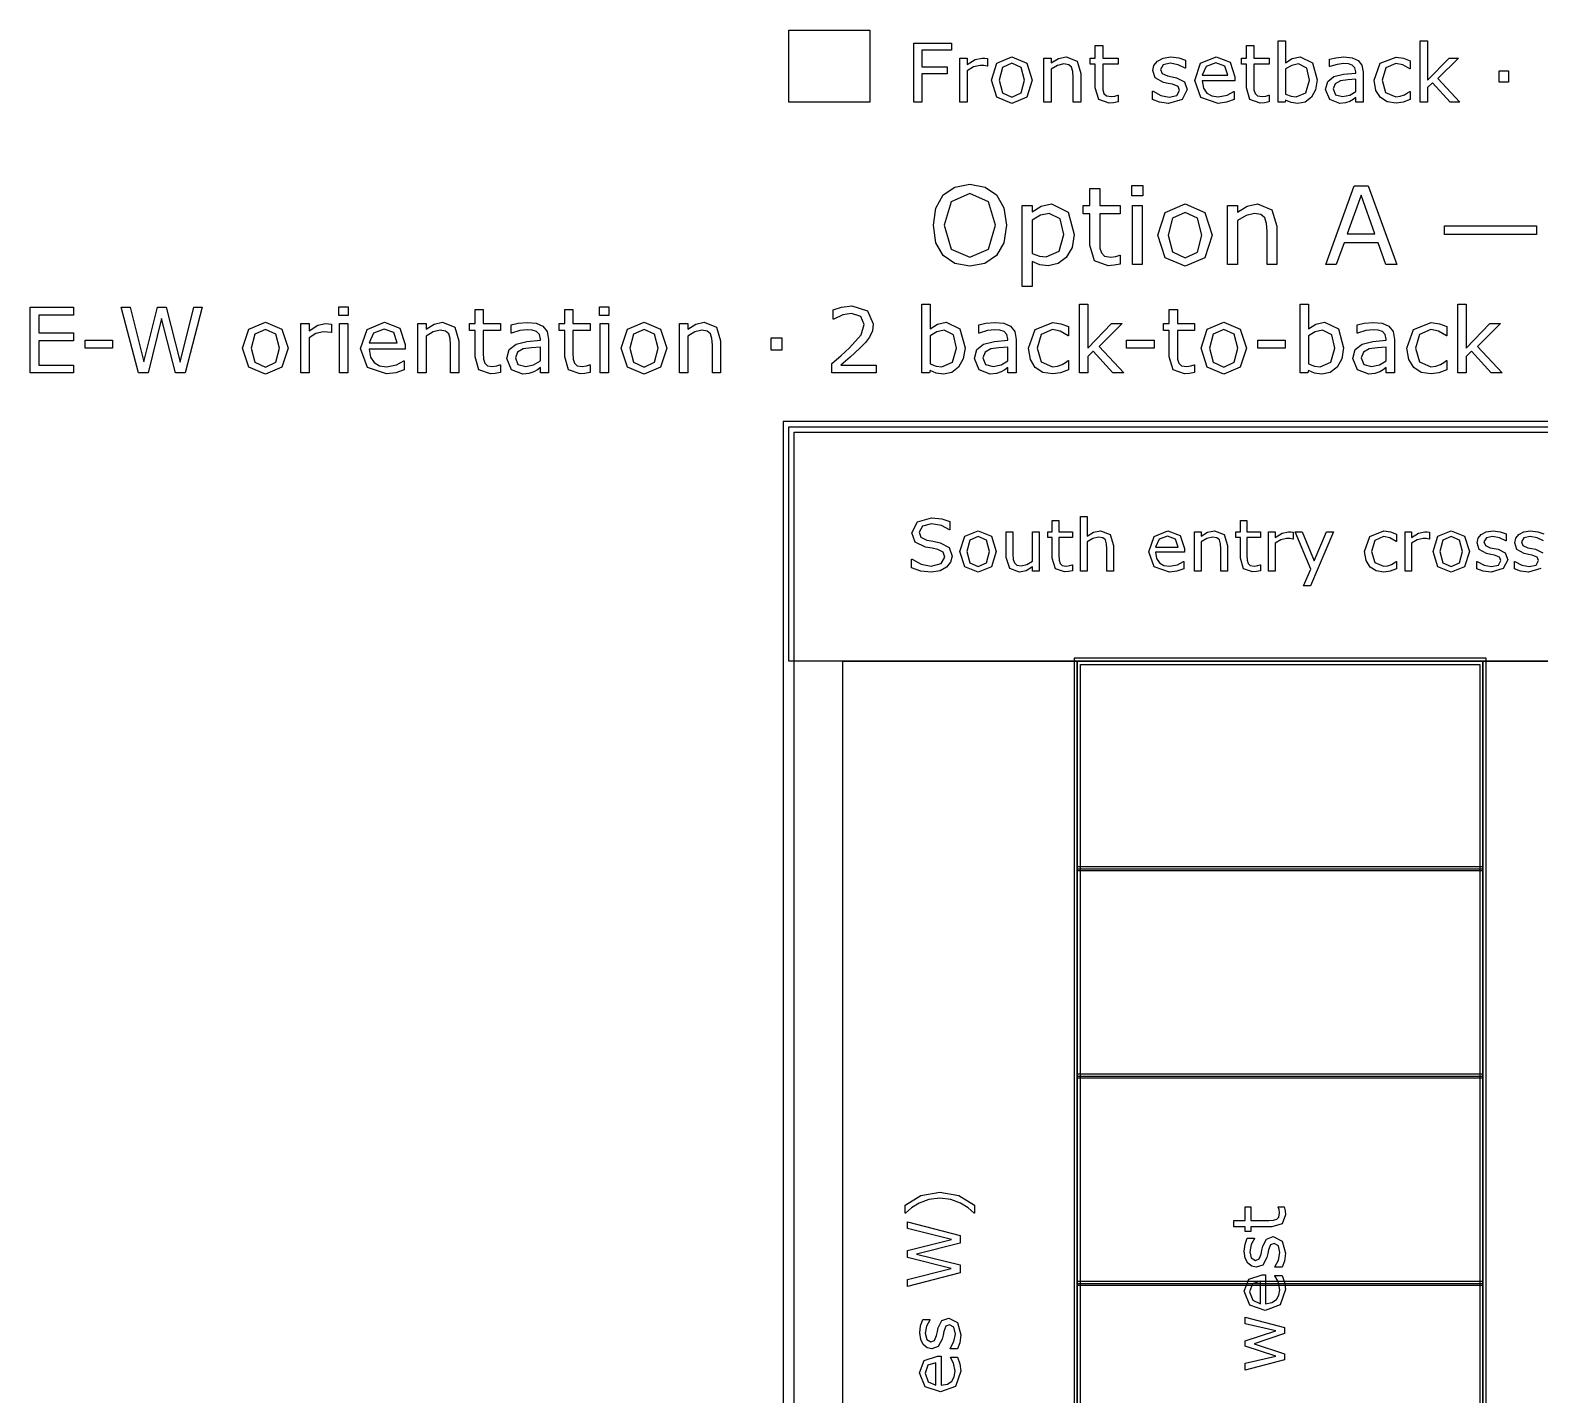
# Model space of a CAD drawing. Extents: x -17 to 192, y 167 to 459.
# Drawn here: x -17.5 to 26.8, y 414.51 to 454.55 of the extents above; entities that cross this region are included whole.
import ezdxf

# ---------------------------------------------------------------- set-up
doc = ezdxf.new("R2010")
doc.units = 0
doc.header["$MEASUREMENT"] = 0
doc.layers.add('Layer 1', color=7, linetype='Continuous')

msp = doc.modelspace()

# ---------------------------------------------------------------- linework, layer by layer
at = {"layer": 'Layer 1', "color": 7}
for points in [[(4.762494, 454.554174), (7.143741, 454.554174), (7.143741, 452.43751), (4.762494, 452.43751), (4.762494, 454.554174)], [(9.540362, 453.964159), (8.664835, 453.964159), (8.664835, 453.475817), (9.417114, 453.475817), (9.417114, 453.271179), (8.664835, 453.271179), (8.664835, 452.43751), (8.434617, 452.43751), (8.434617, 454.168797), (9.540362, 454.168797), (9.540362, 453.964159)], [(14.428429, 452.449138), (14.293554, 452.422396), (14.164492, 452.411932), (13.862185, 452.518902), (13.758704, 452.861904), (13.758704, 453.552558), (13.611038, 453.552558), (13.611038, 453.736268), (13.758704, 453.736268), (13.758704, 454.1095), (13.977295, 454.1095), (13.977295, 453.736268), (14.428429, 453.736268), (14.428429, 453.552558), (13.977295, 453.552558), (13.977295, 452.960735), (13.981946, 452.80028), (14.014502, 452.69331), (14.084265, 452.624709), (14.221466, 452.603781), (14.333087, 452.618896), (14.416803, 452.645639), (14.428431, 452.645639), (14.428429, 452.449138)], [(18.863037, 452.449138), (18.728161, 452.422396), (18.5991, 452.411932), (18.296793, 452.518902), (18.193311, 452.861904), (18.193311, 453.552558), (18.045646, 453.552558), (18.045646, 453.736268), (18.193311, 453.736268), (18.193311, 454.1095), (18.411902, 454.1095), (18.411902, 453.736268), (18.863037, 453.736268), (18.863037, 453.552558), (18.411902, 453.552558), (18.411902, 452.960735), (18.416553, 452.80028), (18.44911, 452.69331), (18.518873, 452.624709), (18.656073, 452.603781), (18.767694, 452.618896), (18.85141, 452.645639), (18.863039, 452.645639), (18.863037, 452.449138)], [(20.269926, 453.096773), (20.223417, 452.803767), (20.100169, 452.585176), (19.918785, 452.446813), (19.701357, 452.401467), (19.508345, 452.42821), (19.345565, 452.497973), (19.331612, 452.43751), (19.126974, 452.43751), (19.126974, 454.2467), (19.345565, 454.2467), (19.345565, 453.600228), (19.540902, 453.723477), (19.773445, 453.772311), (20.136213, 453.595577), (20.269926, 453.096771), (20.269926, 453.096773)], [(24.460362, 452.43751), (24.172008, 452.43751), (23.651111, 453.006079), (23.509259, 452.871204), (23.509259, 452.43751), (23.290668, 452.43751), (23.290668, 454.2467), (23.509259, 454.2467), (23.509259, 453.086307), (24.140615, 453.736266), (24.416179, 453.736266), (23.812728, 453.136304), (24.460362, 452.43751)], [(10.59611, 453.497909), (10.584482, 453.497909), (10.489139, 453.514186), (10.381006, 453.519999), (10.185669, 453.474653), (10.004285, 453.359544), (10.004285, 452.43751), (9.785694, 452.43751), (9.785694, 453.736266), (10.004285, 453.736266), (10.004285, 453.544418), (10.23334, 453.692083), (10.436816, 453.736266), (10.519369, 453.732779), (10.596109, 453.722315), (10.59611, 453.497909)], [(11.908819, 453.086307), (11.746038, 452.585175), (11.310019, 452.401466), (10.871674, 452.585175), (10.710056, 453.086307), (10.871674, 453.587438), (11.310019, 453.772311), (11.746038, 453.587438), (11.908819, 453.086307), (11.908819, 453.086307)], [(13.333149, 452.43751), (13.114558, 452.43751), (13.114558, 453.176999), (13.104094, 453.34443), (13.065724, 453.467678), (12.982008, 453.539767), (12.840156, 453.564185), (12.652959, 453.520002), (12.465761, 453.407218), (12.465761, 452.43751), (12.24717, 452.43751), (12.24717, 453.736266), (12.465761, 453.736266), (12.465761, 453.592089), (12.677376, 453.724639), (12.90178, 453.772311), (13.222691, 453.645574), (13.333149, 453.280481), (13.333149, 452.43751)], [(16.457373, 452.811907), (16.309707, 452.520064), (15.90857, 452.406118), (15.64347, 452.439837), (15.44232, 452.515414), (15.44232, 452.760746), (15.453948, 452.760746), (15.684166, 452.636335), (15.927175, 452.590989), (16.152742, 452.637497), (16.234132, 452.784), (16.189949, 452.900272), (16.020192, 452.967709), (15.898106, 452.992128), (15.762068, 453.022359), (15.51906, 453.154909), (15.448135, 453.371174), (15.480691, 453.522328), (15.581847, 453.649064), (15.746953, 453.735105), (15.97252, 453.767661), (16.20739, 453.738593), (16.406214, 453.669993), (16.406214, 453.436286), (16.394586, 453.436286), (16.19111, 453.539768), (15.956241, 453.582789), (15.753928, 453.53628), (15.671375, 453.400242), (15.721372, 453.279319), (15.879502, 453.213044), (16.014377, 453.185139), (16.139951, 453.159559), (16.37482, 453.039799), (16.457373, 452.811907), (16.457373, 452.811907)], [(17.857285, 453.064216), (16.900368, 453.064216), (16.936413, 452.854927), (17.035244, 452.709587), (17.178258, 452.625872), (17.361967, 452.597966), (17.62823, 452.650289), (17.820078, 452.754933), (17.831707, 452.754933), (17.831707, 452.516576), (17.606139, 452.438674), (17.364294, 452.407281), (16.859674, 452.581688), (16.67829, 453.079332), (16.851535, 453.585114), (17.309646, 453.772312), (17.714272, 453.618833), (17.857286, 453.182814), (17.857285, 453.064216)], [(21.619842, 452.43751), (21.402413, 452.43751), (21.402413, 452.575873), (21.323349, 452.520063), (21.228006, 452.464252), (21.102432, 452.420069), (20.936163, 452.401466), (20.638507, 452.517738), (20.516422, 452.814231), (20.579209, 453.052588), (20.760593, 453.196766), (21.045459, 453.267691), (21.402413, 453.295597), (21.402413, 453.329315), (21.375671, 453.452564), (21.301257, 453.529303), (21.189636, 453.565347), (21.053598, 453.57465), (20.861749, 453.551396), (20.643158, 453.486283), (20.63153, 453.486283), (20.63153, 453.708363), (20.816402, 453.746732), (21.054759, 453.767661), (21.293116, 453.744407), (21.46985, 453.667667), (21.581471, 453.529304), (21.619841, 453.318852), (21.619842, 452.43751)], [(23.001151, 452.5189), (22.793025, 452.43751), (22.584898, 452.408442), (22.326775, 452.449137), (22.125624, 452.574711), (21.994237, 452.786325), (21.947728, 453.085144), (22.122136, 453.585113), (22.584898, 453.766497), (22.803489, 453.735104), (23.001151, 453.658364), (23.001151, 453.415356), (22.989523, 453.415356), (22.782559, 453.535116), (22.575595, 453.576974), (22.281427, 453.4514), (22.174457, 453.085144), (22.279102, 452.723539), (22.575595, 452.597965), (22.71047, 452.615406), (22.833718, 452.660752), (22.923248, 452.711912), (22.989523, 452.759583), (23.001151, 452.759583), (23.001151, 452.5189)], [(11.683252, 453.086307), (11.58442, 453.460702), (11.310019, 453.58395), (11.033292, 453.460702), (10.935624, 453.086307), (11.034455, 452.7154), (11.310019, 452.589826), (11.583258, 452.714237), (11.683252, 453.086307), (11.683252, 453.086307)], [(17.644508, 453.231648), (17.557304, 453.497911), (17.298018, 453.592091), (17.017803, 453.488609), (16.900368, 453.231648), (17.644508, 453.231648)], [(20.044359, 453.09096), (19.967619, 453.443263), (19.71996, 453.564186), (19.526949, 453.522328), (19.345565, 453.416521), (19.345565, 452.672381), (19.504857, 452.614245), (19.657173, 452.597968), (19.940876, 452.716565), (20.044359, 453.090961), (20.044359, 453.09096)], [(25.884692, 453.031659), (25.606803, 453.031659), (25.606803, 453.360708), (25.884692, 453.360708), (25.884692, 453.031659)], [(21.402413, 452.757257), (21.402413, 453.118863), (21.166382, 453.101422), (20.952442, 453.067703), (20.800125, 452.983987), (20.74199, 452.829346), (20.809427, 452.660751), (21.015228, 452.604941), (21.22568, 452.649124), (21.402413, 452.757257), (21.402413, 452.757257)], [(10.859272, 449.718299), (11.074762, 449.338478), (11.150726, 448.828433), (11.073212, 448.316836), (10.859272, 447.941666), (10.521308, 447.706022), (10.077925, 447.626957), (9.634542, 447.707572), (9.296579, 447.941666), (9.081088, 448.318387), (9.006674, 448.828433), (9.081088, 449.333827), (9.298129, 449.718299), (9.636092, 449.950843), (10.077925, 450.031458), (10.522859, 449.949293), (10.859272, 449.718299), (10.859272, 449.718299)], [(10.831367, 448.828433), (10.629829, 449.521413), (10.079475, 449.766359), (9.526021, 449.521413), (9.326034, 448.828433), (9.530672, 448.132352), (10.079475, 447.892057), (10.626728, 448.132352), (10.831367, 448.828433), (10.831367, 448.828433)], [(14.491604, 447.690518), (14.31177, 447.654861), (14.139688, 447.64091), (13.736612, 447.783537), (13.598636, 448.240873), (13.598636, 449.161745), (13.401749, 449.161745), (13.401749, 449.406691), (13.598636, 449.406691), (13.598636, 449.904335), (13.890091, 449.904335), (13.890091, 449.406691), (14.491604, 449.406691), (14.491604, 449.161745), (13.890091, 449.161745), (13.890091, 448.372647), (13.896293, 448.158707), (13.939701, 448.01608), (14.032718, 447.924613), (14.215653, 447.896708), (14.364481, 447.916861), (14.476102, 447.952518), (14.491604, 447.952518), (14.491604, 447.690518)], [(15.156678, 449.696595), (14.828017, 449.696595), (14.828017, 449.998901), (15.156678, 449.998901), (15.156678, 449.696595)], [(22.610478, 447.675016), (22.283366, 447.675016), (22.057024, 448.318387), (21.058636, 448.318387), (20.832294, 447.675016), (20.520685, 447.675016), (21.360943, 449.983399), (21.77022, 449.983399), (22.610478, 447.675016)], [(21.962456, 448.581936), (21.55783, 449.715199), (21.151654, 448.581936), (21.962456, 448.581936)], [(13.1382, 448.561783), (13.077738, 448.17576), (12.907206, 447.881205), (12.665361, 447.702921), (12.372356, 447.64091), (12.12741, 447.670365), (11.905718, 447.761832), (11.905718, 447.036296), (11.614263, 447.036296), (11.614263, 449.406691), (11.905718, 449.406691), (11.905718, 449.225307), (12.166167, 449.388087), (12.476225, 449.45475), (12.963017, 449.217556), (13.1382, 448.561783), (13.1382, 448.561783)], [(15.138075, 447.675016), (14.84662, 447.675016), (14.84662, 449.406691), (15.138075, 449.406691), (15.138075, 447.675016)], [(17.19066, 448.540078), (16.97362, 447.871903), (16.39226, 447.626957), (15.807801, 447.871903), (15.59231, 448.540078), (15.807801, 449.208254), (16.39226, 449.45475), (16.97362, 449.208254), (17.19066, 448.540078), (17.19066, 448.540078)], [(16.889904, 448.540078), (16.758129, 449.039272), (16.39226, 449.203603), (16.023291, 449.039272), (15.893067, 448.540078), (16.024841, 448.045536), (16.39226, 447.878104), (16.756579, 448.043985), (16.889904, 448.540078), (16.889904, 448.540078)], [(19.089767, 447.675016), (18.798312, 447.675016), (18.798312, 448.661001), (18.784361, 448.884243), (18.733201, 449.048574), (18.62158, 449.144692), (18.432445, 449.177248), (18.182848, 449.118337), (17.933251, 448.967959), (17.933251, 447.675016), (17.641796, 447.675016), (17.641796, 449.406691), (17.933251, 449.406691), (17.933251, 449.214455), (18.215404, 449.391188), (18.51461, 449.45475), (18.94249, 449.285768), (19.089768, 448.798977), (19.089767, 447.675016)], [(12.837443, 448.55403), (12.730473, 449.022218), (12.401811, 449.177247), (12.149114, 449.122987), (11.905718, 448.98036), (11.905718, 447.999026), (12.118108, 447.923062), (12.321196, 447.902908), (12.701017, 448.067239), (12.837443, 448.554031), (12.837443, 448.55403)], [(-16.228963, 444.50002), (-17.496326, 444.50002), (-17.496326, 446.423673), (-16.228963, 446.423673), (-16.228963, 446.196297), (-17.240528, 446.196297), (-17.240528, 445.669198), (-16.228963, 445.669198), (-16.228963, 445.441822), (-17.240528, 445.441822), (-17.240528, 444.727396), (-16.228963, 444.727396), (-16.228963, 444.50002)], [(-12.447545, 446.423673), (-12.947514, 444.50002), (-13.23561, 444.50002), (-13.639977, 446.09682), (-14.035301, 444.50002), (-14.316937, 444.50002), (-14.82595, 446.423673), (-14.563692, 446.423673), (-14.159325, 444.824289), (-13.761417, 446.423673), (-13.501743, 446.423673), (-13.099959, 444.808786), (-12.698175, 446.423673), (-12.447545, 446.423673)], [(-8.163574, 446.18467), (-8.437459, 446.18467), (-8.437459, 446.436592), (-8.163574, 446.436592), (-8.163574, 446.18467)], [(-3.698736, 444.51294), (-3.848597, 444.483226), (-3.991999, 444.471597), (-4.327896, 444.590453), (-4.442876, 444.971566), (-4.442876, 445.73896), (-4.606948, 445.73896), (-4.606948, 445.943082), (-4.442876, 445.943082), (-4.442876, 446.357785), (-4.199997, 446.357785), (-4.199997, 445.943082), (-3.698736, 445.943082), (-3.698736, 445.73896), (-4.199997, 445.73896), (-4.199997, 445.081378), (-4.194829, 444.903095), (-4.158656, 444.784239), (-4.081141, 444.708017), (-3.928696, 444.684762), (-3.804673, 444.701558), (-3.711655, 444.731272), (-3.698736, 444.731272), (-3.698736, 444.51294)], [(-1.067117, 444.512939), (-1.216978, 444.483225), (-1.36038, 444.471597), (-1.696277, 444.590452), (-1.811257, 444.971566), (-1.811257, 445.73896), (-1.975329, 445.73896), (-1.975329, 445.943081), (-1.811257, 445.943081), (-1.811257, 446.357784), (-1.568378, 446.357784), (-1.568378, 445.943081), (-1.067117, 445.943081), (-1.067117, 445.73896), (-1.568378, 445.73896), (-1.568378, 445.081378), (-1.56321, 444.903094), (-1.527037, 444.784239), (-1.449522, 444.708016), (-1.297077, 444.684762), (-1.173054, 444.701558), (-1.080036, 444.731271), (-1.067117, 444.731271), (-1.067117, 444.512939)], [(-0.512888, 446.18467), (-0.786773, 446.18467), (-0.786773, 446.436592), (-0.512888, 446.436592), (-0.512888, 446.18467)], [(7.326417, 444.50002), (6.024173, 444.50002), (6.024173, 444.770029), (6.295473, 445.002573), (6.549979, 445.233825), (6.889752, 445.614938), (6.981477, 445.92112), (6.882, 446.154956), (6.606824, 446.240222), (6.352317, 446.19888), (6.084892, 446.072274), (6.071973, 446.072274), (6.071973, 446.343574), (6.316143, 446.426256), (6.613283, 446.463722), (7.077078, 446.32032), (7.245026, 445.934039), (7.216604, 445.728626), (7.135214, 445.54905), (7.016358, 445.391437), (6.852286, 445.219614), (6.566774, 444.956064), (6.291597, 444.720936), (7.326417, 444.720936), (7.326417, 444.50002)], [(9.937365, 445.232533), (9.885689, 444.906971), (9.748747, 444.664092), (9.547209, 444.510355), (9.305622, 444.459971), (9.091165, 444.489685), (8.910298, 444.567199), (8.894795, 444.50002), (8.667419, 444.50002), (8.667419, 446.510231), (8.910298, 446.510231), (8.910298, 445.791929), (9.127338, 445.928872), (9.38572, 445.983132), (9.788796, 445.786761), (9.937365, 445.232533), (9.937365, 445.232533)], [(14.593406, 444.50002), (14.273012, 444.50002), (13.694237, 445.131764), (13.536624, 444.981902), (13.536624, 444.50002), (13.293746, 444.50002), (13.293746, 446.510231), (13.536624, 446.510231), (13.536624, 445.220905), (14.238131, 445.943083), (14.544314, 445.943083), (13.873813, 445.276457), (14.593406, 444.50002)], [(16.670796, 444.512939), (16.520935, 444.483225), (16.377533, 444.471597), (16.041636, 444.590452), (15.926656, 444.971566), (15.926656, 445.73896), (15.762584, 445.73896), (15.762584, 445.943081), (15.926656, 445.943081), (15.926656, 446.357784), (16.169535, 446.357784), (16.169535, 445.943081), (16.670796, 445.943081), (16.670796, 445.73896), (16.169535, 445.73896), (16.169535, 445.081378), (16.174703, 444.903094), (16.210876, 444.784239), (16.288391, 444.708016), (16.440836, 444.684762), (16.564859, 444.701558), (16.657877, 444.731271), (16.670796, 444.731271), (16.670796, 444.512939)], [(21.041325, 445.232534), (20.989649, 444.906972), (20.852706, 444.664093), (20.651168, 444.510356), (20.409581, 444.459972), (20.195124, 444.489686), (20.014257, 444.5672), (19.998754, 444.50002), (19.771378, 444.50002), (19.771378, 446.510231), (20.014257, 446.510231), (20.014257, 445.791929), (20.231298, 445.928872), (20.48968, 445.983132), (20.892755, 445.786761), (21.041325, 445.232533), (21.041325, 445.232534)], [(25.697365, 444.50002), (25.376972, 444.50002), (24.798197, 445.131764), (24.640584, 444.981902), (24.640584, 444.50002), (24.397705, 444.50002), (24.397705, 446.510231), (24.640584, 446.510231), (24.640584, 445.220905), (25.34209, 445.943083), (25.648273, 445.943083), (24.977772, 445.276457), (25.697365, 444.50002)], [(-9.929614, 445.220905), (-10.110481, 444.664092), (-10.594947, 444.459971), (-11.081997, 444.664092), (-11.261572, 445.220905), (-11.081997, 445.777718), (-10.594947, 445.983132), (-10.110481, 445.777718), (-9.929614, 445.220905), (-9.929614, 445.220905)], [(-10.180244, 445.220905), (-10.290057, 445.6369), (-10.594947, 445.773842), (-10.902422, 445.6369), (-11.010942, 445.220905), (-10.90113, 444.808786), (-10.594947, 444.66926), (-10.291348, 444.807494), (-10.180244, 445.220905), (-10.180244, 445.220905)], [(-8.653208, 445.678241), (-8.666127, 445.678241), (-8.772064, 445.696328), (-8.892211, 445.702787), (-9.109252, 445.652402), (-9.31079, 445.524503), (-9.31079, 444.50002), (-9.553669, 444.50002), (-9.553669, 445.943083), (-9.31079, 445.943083), (-9.31079, 445.729918), (-9.056284, 445.89399), (-8.8302, 445.943083), (-8.738474, 445.939207), (-8.653208, 445.927578), (-8.653208, 445.678241)], [(-8.179077, 444.50002), (-8.421956, 444.50002), (-8.421956, 445.943083), (-8.179077, 445.943083), (-8.179077, 444.50002)], [(-6.490552, 445.196359), (-7.553793, 445.196359), (-7.513744, 444.963815), (-7.403931, 444.802327), (-7.245027, 444.709309), (-7.040905, 444.678303), (-6.745058, 444.736439), (-6.531893, 444.852711), (-6.518973, 444.852711), (-6.518973, 444.58787), (-6.769603, 444.501312), (-7.038321, 444.46643), (-7.599009, 444.660217), (-7.800547, 445.213154), (-7.608053, 445.775134), (-7.09904, 445.983132), (-6.649456, 445.8126), (-6.490551, 445.328134), (-6.490552, 445.196359)], [(-6.726971, 445.382394), (-6.823864, 445.678241), (-7.11196, 445.782886), (-7.42331, 445.667906), (-7.553793, 445.382394), (-6.726971, 445.382394)], [(-4.915715, 444.50002), (-5.158593, 444.50002), (-5.158593, 445.321674), (-5.170222, 445.507709), (-5.212854, 445.644652), (-5.305872, 445.72475), (-5.463485, 445.75188), (-5.671482, 445.702787), (-5.87948, 445.577472), (-5.87948, 444.50002), (-6.122359, 444.50002), (-6.122359, 445.943083), (-5.87948, 445.943083), (-5.87948, 445.782886), (-5.644352, 445.930163), (-5.395014, 445.983132), (-5.038447, 445.842314), (-4.915716, 445.436654), (-4.915715, 444.50002)], [(-2.284095, 444.50002), (-2.525682, 444.50002), (-2.525682, 444.653757), (-2.613532, 444.591746), (-2.719469, 444.529734), (-2.858995, 444.480641), (-3.043738, 444.45997), (-3.374467, 444.58916), (-3.510117, 444.918597), (-3.440354, 445.183439), (-3.238816, 445.343635), (-2.922299, 445.422442), (-2.525682, 445.453448), (-2.525682, 445.490913), (-2.555396, 445.627855), (-2.638079, 445.713121), (-2.762102, 445.753171), (-2.913255, 445.763505), (-3.12642, 445.737666), (-3.369299, 445.665319), (-3.382219, 445.665319), (-3.382219, 445.912074), (-3.176805, 445.954707), (-2.911964, 445.977961), (-2.647122, 445.952122), (-2.450752, 445.866856), (-2.326729, 445.713119), (-2.284096, 445.479283), (-2.284095, 444.50002)], [(-0.528391, 444.50002), (-0.77127, 444.50002), (-0.77127, 445.943083), (-0.528391, 445.943083), (-0.528391, 444.50002)], [(1.182097, 445.220905), (1.00123, 444.664092), (0.516764, 444.459971), (0.029714, 444.664092), (-0.149861, 445.220905), (0.029714, 445.777718), (0.516764, 445.983132), (1.00123, 445.777718), (1.182097, 445.220905), (1.182097, 445.220905)], [(0.931467, 445.220905), (0.821654, 445.6369), (0.516764, 445.773842), (0.209289, 445.6369), (0.100769, 445.220905), (0.210581, 444.808786), (0.516764, 444.66926), (0.820362, 444.807494), (0.931467, 445.220905), (0.931467, 445.220905)], [(2.764686, 444.50002), (2.521807, 444.50002), (2.521807, 445.321674), (2.51018, 445.507709), (2.467547, 445.644652), (2.374529, 445.72475), (2.216916, 445.75188), (2.008919, 445.702787), (1.800921, 445.577472), (1.800921, 444.50002), (1.558042, 444.50002), (1.558042, 445.943083), (1.800921, 445.943083), (1.800921, 445.782886), (2.036049, 445.930163), (2.285387, 445.983132), (2.641954, 445.842314), (2.764686, 445.436654), (2.764686, 444.50002)], [(9.686735, 445.226074), (9.601469, 445.617523), (9.326292, 445.751881), (9.111836, 445.705372), (8.910298, 445.587809), (8.910298, 444.760987), (9.087289, 444.696391), (9.256529, 444.678304), (9.571755, 444.810079), (9.686735, 445.226074), (9.686735, 445.226074)], [(11.437272, 444.50002), (11.195685, 444.50002), (11.195685, 444.653757), (11.107835, 444.591746), (11.001899, 444.529734), (10.862372, 444.480641), (10.677629, 444.45997), (10.346901, 444.58916), (10.21125, 444.918597), (10.281013, 445.183439), (10.482551, 445.343635), (10.799069, 445.422442), (11.195685, 445.453448), (11.195685, 445.490913), (11.165971, 445.627855), (11.083289, 445.713121), (10.959265, 445.753171), (10.808112, 445.763505), (10.594947, 445.737666), (10.352068, 445.665319), (10.339149, 445.665319), (10.339149, 445.912074), (10.544563, 445.954707), (10.809404, 445.977961), (11.074245, 445.952122), (11.270615, 445.866856), (11.394639, 445.713119), (11.437272, 445.479283), (11.437272, 444.50002)], [(12.97206, 444.590454), (12.740808, 444.50002), (12.509556, 444.467722), (12.222753, 444.512939), (11.999252, 444.652465), (11.853267, 444.887593), (11.80159, 445.219614), (11.995377, 445.775134), (12.509556, 445.976672), (12.752435, 445.941791), (12.97206, 445.856525), (12.97206, 445.586516), (12.95914, 445.586516), (12.729181, 445.719582), (12.499221, 445.766091), (12.172368, 445.626565), (12.053512, 445.219614), (12.169784, 444.81783), (12.499221, 444.678303), (12.649082, 444.697681), (12.786025, 444.748066), (12.885502, 444.80491), (12.95914, 444.857878), (12.97206, 444.857878), (12.97206, 444.590454)], [(18.193957, 445.220905), (18.01309, 444.664092), (17.528624, 444.459971), (17.041574, 444.664092), (16.861999, 445.220905), (17.041574, 445.777718), (17.528624, 445.983132), (18.01309, 445.777718), (18.193957, 445.220905), (18.193957, 445.220905)], [(17.943327, 445.220905), (17.833514, 445.6369), (17.528624, 445.773842), (17.221149, 445.6369), (17.112629, 445.220905), (17.222441, 444.808786), (17.528624, 444.66926), (17.832222, 444.807494), (17.943327, 445.220905), (17.943327, 445.220905)], [(20.790695, 445.226075), (20.705428, 445.617524), (20.430252, 445.751882), (20.215795, 445.705373), (20.014257, 445.58781), (20.014257, 444.760988), (20.191249, 444.696392), (20.360489, 444.678306), (20.675714, 444.81008), (20.790695, 445.226075), (20.790695, 445.226075)], [(22.541231, 444.50002), (22.299644, 444.50002), (22.299644, 444.653757), (22.211794, 444.591746), (22.105858, 444.529734), (21.966332, 444.480641), (21.781589, 444.45997), (21.45086, 444.58916), (21.315209, 444.918597), (21.384973, 445.183439), (21.58651, 445.343635), (21.903028, 445.422442), (22.299644, 445.453448), (22.299644, 445.490913), (22.26993, 445.627855), (22.187248, 445.713121), (22.063225, 445.753171), (21.912072, 445.763505), (21.698907, 445.737666), (21.456028, 445.665319), (21.443108, 445.665319), (21.443108, 445.912074), (21.648522, 445.954707), (21.913363, 445.977961), (22.178204, 445.952122), (22.374575, 445.866856), (22.498598, 445.713119), (22.541231, 445.479283), (22.541231, 444.50002)], [(24.07602, 444.590454), (23.844768, 444.50002), (23.613516, 444.467722), (23.326712, 444.512939), (23.103212, 444.652465), (22.957226, 444.887593), (22.90555, 445.219614), (23.099336, 445.775134), (23.613516, 445.976672), (23.856395, 445.941791), (24.07602, 445.856525), (24.07602, 445.586516), (24.0631, 445.586516), (23.83314, 445.719582), (23.60318, 445.766091), (23.276327, 445.626565), (23.157472, 445.219614), (23.273743, 444.81783), (23.60318, 444.678303), (23.753042, 444.697681), (23.889984, 444.748066), (23.989461, 444.80491), (24.0631, 444.857878), (24.07602, 444.857878), (24.07602, 444.590454)], [(-15.077872, 445.224781), (-15.884023, 445.224781), (-15.884023, 445.458617), (-15.077872, 445.458617), (-15.077872, 445.224781)], [(-2.525682, 444.855295), (-2.525682, 445.257079), (-2.78794, 445.237701), (-3.025651, 445.200235), (-3.194891, 445.107218), (-3.259487, 444.935394), (-3.184556, 444.748067), (-2.955888, 444.686055), (-2.722053, 444.735148), (-2.525682, 444.855295), (-2.525682, 444.855295)], [(4.559147, 445.160186), (4.250381, 445.160186), (4.250381, 445.525796), (4.559147, 445.525796), (4.559147, 445.160186)], [(11.195685, 444.855295), (11.195685, 445.257079), (10.933427, 445.237701), (10.695716, 445.200235), (10.526476, 445.107218), (10.461881, 444.935394), (10.536811, 444.748067), (10.765479, 444.686055), (10.999315, 444.735148), (11.195685, 444.855295), (11.195685, 444.855295)], [(15.484824, 445.224781), (14.678672, 445.224781), (14.678672, 445.458617), (15.484824, 445.458617), (15.484824, 445.224781)], [(19.334713, 445.224781), (18.528561, 445.224781), (18.528561, 445.458617), (19.334713, 445.458617), (19.334713, 445.224781)], [(22.299644, 444.855295), (22.299644, 445.257079), (22.037387, 445.237701), (21.799675, 445.200235), (21.630435, 445.107218), (21.56584, 444.935394), (21.640771, 444.748067), (21.869439, 444.686055), (22.103274, 444.735148), (22.299644, 444.855295), (22.299644, 444.855295)], [(4.762494, 442.912522), (64.029086, 442.912522), (64.029086, 436.033364), (4.762494, 436.033364), (4.762494, 442.912522)], [(9.556511, 439.118443), (9.514136, 438.940676), (9.397347, 438.791848), (9.204078, 438.688496), (8.939495, 438.651289), (8.639772, 438.682295), (8.370021, 438.774279), (8.370021, 439.030593), (8.384491, 439.030593), (8.654242, 438.880732), (8.941563, 438.828022), (9.237151, 438.899335), (9.343605, 439.089504), (9.292962, 439.240399), (9.141033, 439.315847), (8.972568, 439.349953), (8.781366, 439.38406), (8.477509, 439.531854), (8.379324, 439.805739), (8.542621, 440.121998), (8.957066, 440.246021), (9.254721, 440.215016), (9.4945, 440.138535), (9.4945, 439.896689), (9.48003, 439.896689), (9.24852, 440.019679), (8.956031, 440.069288), (8.691448, 440.001076), (8.59223, 439.825376), (8.641839, 439.674481), (8.816505, 439.590765), (9.004607, 439.555625), (9.211313, 439.513251), (9.469695, 439.375792), (9.556511, 439.118443), (9.556511, 439.118443)], [(13.093241, 438.689529), (12.973352, 438.665758), (12.85863, 438.656456), (12.589913, 438.75154), (12.497929, 439.056431), (12.497929, 439.670346), (12.366671, 439.670346), (12.366671, 439.833643), (12.497929, 439.833643), (12.497929, 440.165406), (12.692233, 440.165406), (12.692233, 439.833643), (13.093241, 439.833643), (13.093241, 439.670346), (12.692233, 439.670346), (12.692233, 439.144281), (12.696368, 439.001654), (12.725307, 438.906569), (12.787318, 438.845591), (12.909275, 438.826988), (13.008493, 438.840424), (13.082907, 438.864194), (13.093242, 438.864194), (13.093241, 438.689529)], [(14.293166, 438.679194), (14.098863, 438.679194), (14.098863, 439.336517), (14.08956, 439.485345), (14.055454, 439.594899), (13.98104, 439.658978), (13.85495, 439.680682), (13.688552, 439.641408), (13.522154, 439.541156), (13.522154, 438.679194), (13.327851, 438.679194), (13.327851, 440.287363), (13.522154, 440.287363), (13.522154, 439.705487), (13.710256, 439.823309), (13.909727, 439.865683), (14.19498, 439.753029), (14.293165, 439.428501), (14.293166, 438.679194)], [(18.611244, 438.689529), (18.491355, 438.665758), (18.376633, 438.656456), (18.107916, 438.75154), (18.015932, 439.056431), (18.015932, 439.670346), (17.884674, 439.670346), (17.884674, 439.833643), (18.015932, 439.833643), (18.015932, 440.165406), (18.210235, 440.165406), (18.210235, 439.833643), (18.611244, 439.833643), (18.611244, 439.670346), (18.210235, 439.670346), (18.210235, 439.144281), (18.21437, 439.001654), (18.243309, 438.906569), (18.305321, 438.845591), (18.427277, 438.826988), (18.526496, 438.840424), (18.60091, 438.864194), (18.611244, 438.864194), (18.611244, 438.689529)], [(10.853587, 439.255902), (10.708893, 438.810452), (10.321321, 438.647155), (9.931681, 438.810452), (9.788021, 439.255902), (9.931681, 439.701352), (10.321321, 439.865683), (10.708893, 439.701352), (10.853587, 439.255902), (10.853587, 439.255902)], [(10.653083, 439.255902), (10.565233, 439.588698), (10.321321, 439.698252), (10.075341, 439.588698), (9.988525, 439.255902), (10.076375, 438.926207), (10.321321, 438.814586), (10.5642, 438.925174), (10.653083, 439.255902), (10.653083, 439.255902)], [(12.11139, 438.679194), (11.917087, 438.679194), (11.917087, 438.807351), (11.728985, 438.688496), (11.530548, 438.647155), (11.247361, 438.757742), (11.146076, 439.084337), (11.146076, 439.833644), (11.340379, 439.833644), (11.340379, 439.176321), (11.348647, 439.025426), (11.383787, 438.918972), (11.456134, 438.852827), (11.585325, 438.832155), (11.749656, 438.871429), (11.917087, 438.971681), (11.917087, 439.833643), (12.11139, 439.833643), (12.11139, 438.679194)], [(16.377791, 439.236265), (15.527198, 439.236265), (15.559237, 439.05023), (15.647087, 438.92104), (15.774211, 438.846626), (15.937508, 438.821821), (16.174186, 438.86833), (16.344718, 438.961347), (16.355053, 438.961347), (16.355053, 438.749474), (16.154549, 438.680227), (15.939575, 438.652322), (15.491024, 438.807351), (15.329794, 439.249701), (15.483789, 439.699286), (15.890999, 439.865683), (16.250667, 439.729258), (16.377791, 439.341685), (16.377791, 439.236265)], [(16.188656, 439.385093), (16.111141, 439.621771), (15.880664, 439.705487), (15.631584, 439.613503), (15.527198, 439.385093), (16.188656, 439.385093)], [(17.637661, 438.679194), (17.443358, 438.679194), (17.443358, 439.336517), (17.434055, 439.485345), (17.399949, 439.594899), (17.325535, 439.658978), (17.199444, 439.680682), (17.033046, 439.641408), (16.866648, 439.541156), (16.866648, 438.679194), (16.672345, 438.679194), (16.672345, 439.833644), (16.866648, 439.833644), (16.866648, 439.705487), (17.05475, 439.823309), (17.254221, 439.865683), (17.539475, 439.753029), (17.63766, 439.428501), (17.637661, 438.679194)], [(19.566223, 439.621771), (19.555888, 439.621771), (19.471139, 439.636241), (19.375021, 439.641408), (19.201389, 439.601101), (19.040158, 439.498781), (19.040158, 438.679194), (18.845855, 438.679194), (18.845855, 439.833644), (19.040158, 439.833644), (19.040158, 439.663112), (19.243763, 439.79437), (19.424631, 439.833644), (19.498011, 439.830543), (19.566224, 439.82124), (19.566223, 439.621771)], [(20.747545, 439.833644), (20.073685, 438.253381), (19.865946, 438.253381), (20.080919, 438.735005), (19.621, 439.833644), (19.831839, 439.833644), (20.186339, 438.977883), (20.54394, 439.833644), (20.747545, 439.833644)], [(22.599626, 438.751541), (22.414624, 438.679194), (22.229623, 438.653355), (22.00018, 438.689528), (21.821379, 438.801149), (21.704591, 438.989251), (21.66325, 439.254868), (21.818279, 439.699284), (22.229623, 439.860515), (22.423926, 439.832609), (22.599626, 439.764397), (22.599626, 439.548389), (22.589291, 439.548389), (22.405323, 439.654843), (22.221355, 439.69205), (21.959873, 439.580429), (21.864789, 439.254868), (21.957806, 438.933441), (22.221355, 438.82182), (22.341245, 438.837322), (22.450799, 438.877629), (22.53038, 438.923105), (22.589291, 438.965479), (22.599626, 438.965479), (22.599626, 438.751541)], [(23.569074, 439.621771), (23.55874, 439.621771), (23.47399, 439.636241), (23.377872, 439.641408), (23.20424, 439.601101), (23.043009, 439.498781), (23.043009, 438.679194), (22.848706, 438.679194), (22.848706, 439.833644), (23.043009, 439.833644), (23.043009, 439.663112), (23.246614, 439.79437), (23.427482, 439.833644), (23.500862, 439.830543), (23.569075, 439.82124), (23.569074, 439.621771)], [(24.735927, 439.255902), (24.591233, 438.810452), (24.20366, 438.647155), (23.81402, 438.810452), (23.67036, 439.255902), (23.81402, 439.701352), (24.20366, 439.865683), (24.591233, 439.701352), (24.735927, 439.255902), (24.735927, 439.255902)], [(24.535422, 439.255902), (24.447573, 439.588698), (24.20366, 439.698252), (23.957681, 439.588698), (23.870864, 439.255902), (23.958714, 438.926207), (24.20366, 438.814586), (24.446539, 438.925174), (24.535422, 439.255902), (24.535422, 439.255902)], [(25.861438, 439.01199), (25.73018, 438.752575), (25.373613, 438.651289), (25.137969, 438.681261), (24.959168, 438.74844), (24.959168, 438.966515), (24.969503, 438.966515), (25.174141, 438.855927), (25.390149, 438.81562), (25.590653, 438.856961), (25.663, 438.987185), (25.623726, 439.090538), (25.472831, 439.150482), (25.36431, 439.172186), (25.243388, 439.199058), (25.027381, 439.31688), (24.964336, 439.509116), (24.993274, 439.643475), (25.083191, 439.756129), (25.229952, 439.83261), (25.430456, 439.861549), (25.639229, 439.83571), (25.815962, 439.774732), (25.815962, 439.566993), (25.805627, 439.566993), (25.62476, 439.658977), (25.415988, 439.697217), (25.236154, 439.655876), (25.162774, 439.534953), (25.207215, 439.427466), (25.347775, 439.368555), (25.467664, 439.343751), (25.579285, 439.321013), (25.788058, 439.214559), (25.861438, 439.011988), (25.861438, 439.01199)], [(26.832955, 438.752575), (26.476387, 438.651289), (26.240742, 438.681261), (26.061942, 438.74844), (26.061942, 438.966515), (26.072277, 438.966515), (26.276915, 438.855927), (26.492923, 438.81562), (26.693426, 438.856961), (26.765774, 438.987185), (26.726499, 439.090538), (26.575605, 439.150482), (26.467083, 439.172186), (26.346162, 439.199058), (26.130154, 439.31688), (26.067109, 439.509116), (26.096048, 439.643475), (26.185965, 439.756129), (26.332726, 439.83261), (26.533229, 439.861549), (26.742004, 439.83571), (26.918734, 439.774732)], [(26.908389, 439.566993), (26.727523, 439.658977), (26.518751, 439.697217), (26.338916, 439.655876), (26.265536, 439.534953), (26.309977, 439.427466), (26.450537, 439.368555), (26.570427, 439.343751), (26.682046, 439.321013), (26.890821, 439.214559)], [(6.349992, 436.033364), (13.22915, 436.033364), (13.22915, 375.179274), (6.349992, 375.179274), (6.349992, 436.033364)], [(25.135385, 436.033364), (30.162462, 436.033364), (30.162462, 375.179274), (25.135385, 375.179274), (25.135385, 436.033364)], [(25.135385, 436.033364), (35.189539, 436.033364), (35.189539, 375.179274), (25.135385, 375.179274), (25.135385, 436.033364)], [(13.22915, 430.000665), (13.22915, 429.895245), (25.135385, 429.895245), (25.135385, 430.000665), (13.22915, 430.000665)], [(13.22915, 429.947955), (25.135385, 429.947955)], [(13.22915, 423.915256), (13.22915, 423.809836), (25.135385, 423.809836), (25.135385, 423.915256), (13.22915, 423.915256)], [(13.22915, 423.862546), (25.135385, 423.862546)], [(9.198317, 420.457757), (9.757458, 420.356472), (10.215308, 420.072251), (10.215308, 419.835574), (10.204963, 419.835574), (10.030298, 419.994737), (9.800855, 420.13633), (9.521802, 420.237616), (9.198306, 420.275856), (8.875846, 420.237616), (8.595761, 420.13633), (8.366317, 419.994737), (8.191653, 419.835574), (8.181308, 419.835574), (8.181308, 420.072251), (8.639161, 420.356472), (9.198299, 420.457757), (9.198317, 420.457757)], [(19.304161, 420.029348), (19.327921, 419.909458), (19.337234, 419.794737), (19.242148, 419.526019), (18.937259, 419.434037), (18.323344, 419.434037), (18.323344, 419.302777), (18.160046, 419.302777), (18.160046, 419.434037), (17.828283, 419.434037), (17.828283, 419.628338), (18.160046, 419.628338), (18.160046, 420.029348), (18.323344, 420.029348), (18.323344, 419.628338), (18.849409, 419.628338), (18.992035, 419.632466), (19.087119, 419.661403), (19.148097, 419.723416), (19.166697, 419.845373), (19.153256, 419.944592), (19.129497, 420.019006), (19.129497, 420.029351), (19.304161, 420.029348)], [(8.250573, 419.588561), (9.789496, 419.188585), (9.789496, 418.958109), (8.512055, 418.634615), (9.789496, 418.318356), (9.789496, 418.093047), (8.250573, 417.685837), (8.250573, 417.895643), (9.53008, 418.219137), (8.250573, 418.537463), (8.250573, 418.745202), (9.542484, 419.066629), (8.250573, 419.388056), (8.250573, 419.588561)], [(18.981701, 419.151883), (19.241117, 419.020626), (19.342402, 418.664058), (19.31243, 418.428415), (19.245249, 418.249615), (19.027175, 418.249615), (19.027175, 418.25996), (19.137762, 418.464599), (19.178069, 418.680605), (19.136728, 418.881108), (19.006506, 418.953456), (18.903151, 418.914181), (18.843208, 418.763287), (18.821512, 418.654768), (18.794641, 418.533846), (18.676817, 418.317838), (18.484581, 418.254793), (18.350223, 418.28373), (18.237569, 418.373649), (18.161086, 418.520408), (18.132149, 418.720914), (18.157998, 418.929686), (18.218974, 419.106419), (18.426714, 419.106419), (18.426714, 419.096074), (18.334729, 418.915208), (18.296489, 418.706436), (18.33783, 418.526602), (18.458753, 418.453222), (18.566239, 418.497664), (18.625151, 418.638224), (18.649943, 418.758112), (18.672671, 418.869734), (18.779123, 419.078506), (18.981696, 419.151885), (18.981701, 419.151883)], [(13.22915, 417.829847), (13.22915, 417.724427), (25.135385, 417.724427), (25.135385, 417.829847), (13.22915, 417.829847)], [(13.22915, 417.777137), (25.135385, 417.777137)], [(18.757424, 418.032572), (18.757424, 417.18198), (18.943461, 417.214019), (19.072651, 417.301871), (19.147065, 417.428992), (19.171857, 417.59229), (19.125348, 417.828968), (19.032329, 417.999499), (19.032329, 418.009845), (19.244202, 418.009845), (19.313448, 417.809338), (19.341354, 417.594365), (19.186324, 417.145814), (18.743976, 416.984585), (18.294391, 417.138581), (18.127992, 417.54579), (18.264419, 417.905459), (18.651991, 418.03258), (18.757424, 418.032572)], [(18.608596, 417.843438), (18.371919, 417.765923), (18.288202, 417.535447), (18.380187, 417.286366), (18.608596, 417.18198), (18.608596, 417.843438)], [(9.456701, 416.759796), (9.716117, 416.628538), (9.817402, 416.271971), (9.78743, 416.036327), (9.720249, 415.857527), (9.502175, 415.857527), (9.502175, 415.867862), (9.612762, 416.0725), (9.653069, 416.288507), (9.611728, 416.489012), (9.481506, 416.561359), (9.378151, 416.522084), (9.318208, 416.37119), (9.296512, 416.262669), (9.269641, 416.141746), (9.151817, 415.925739), (8.959581, 415.862694), (8.825223, 415.891633), (8.712569, 415.98155), (8.636086, 416.128311), (8.607149, 416.328815), (8.632998, 416.537587), (8.693974, 416.714321), (8.901714, 416.714321), (8.901714, 416.703986), (8.809729, 416.523119), (8.771489, 416.314346), (8.81283, 416.134513), (8.933753, 416.061132), (9.041239, 416.105574), (9.100151, 416.246134), (9.124943, 416.366023), (9.147671, 416.477644), (9.254123, 416.686416), (9.456696, 416.759797), (9.456701, 416.759796)], [(18.160046, 416.78614), (19.314496, 416.485383), (19.314496, 416.305549), (18.424629, 416.008928), (19.314496, 415.714373), (19.314496, 415.53557), (18.160046, 415.231715), (18.160046, 415.434285), (19.054046, 415.646158), (18.160046, 415.934514), (18.160046, 416.094711), (19.054046, 416.390298), (18.160046, 416.590804), (18.160046, 416.78614)], [(9.232424, 415.640486), (9.232424, 414.789893), (9.418461, 414.821933), (9.547651, 414.909782), (9.622065, 415.036906), (9.646857, 415.200204), (9.600348, 415.436881), (9.507329, 415.607413), (9.507329, 415.617748), (9.719202, 415.617748), (9.788448, 415.417243), (9.816354, 415.20227), (9.661324, 414.753719), (9.218976, 414.592489), (8.769391, 414.746484), (8.602992, 415.153694), (8.739419, 415.513361), (9.126991, 415.640485), (9.232424, 415.640486)], [(9.083596, 415.451351), (8.846919, 415.373836), (8.763202, 415.14336), (8.855187, 414.89428), (9.083596, 414.789893), (9.083596, 415.451351)]]:
    msp.add_lwpolyline(points, dxfattribs=at)
for points in [[(26.704796, 448.561783), (24.004189, 448.561783), (24.004189, 448.809829), (26.704796, 448.809829), (26.704796, 448.561783)], [(4.603848, 443.071168), (4.603848, 323.426942), (64.187733, 323.426942), (64.187733, 443.071168), (4.603848, 443.071168)], [(4.92114, 442.753876), (63.870439, 442.753876), (63.870439, 323.744236), (4.92114, 323.744236), (4.92114, 442.753876)], [(13.136649, 436.125865), (13.136649, 375.086773), (25.227886, 375.086773), (25.227886, 436.125865), (13.136649, 436.125865)], [(13.22915, 436.033364), (25.135385, 436.033364), (25.135385, 375.179274), (13.22915, 375.179274), (13.22915, 436.033364)], [(13.321651, 435.940863), (25.042884, 435.940863), (25.042884, 375.271775), (13.321651, 375.271775), (13.321651, 435.940863)]]:
    msp.add_lwpolyline(points, close=True, dxfattribs=at)

doc.saveas('drawing.dxf')
